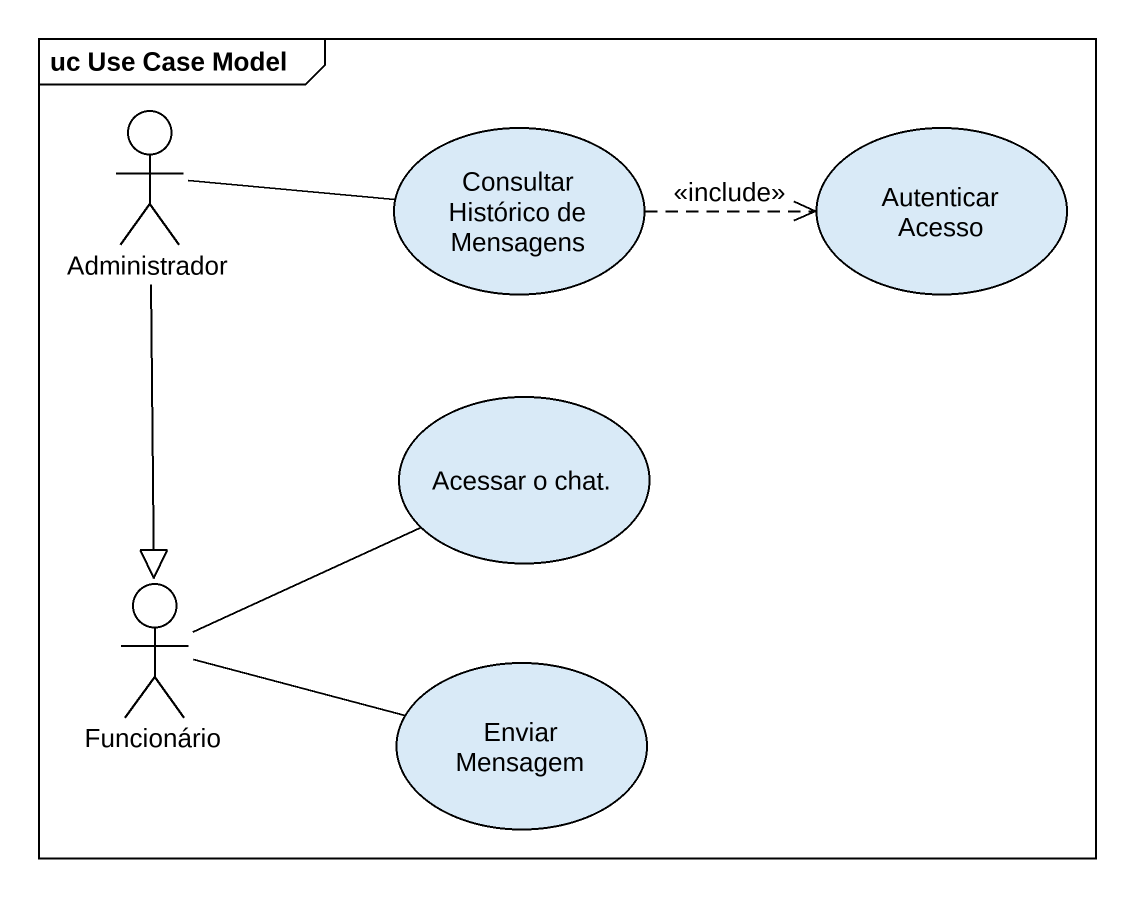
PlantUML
@startuml
mainframe uc Use Case Model
actor Administrador
usecase "Consultar Histórico de Mensagens" as Consultar_Histórico_de
usecase "Autenticar Acesso" as Autenticar_Acesso
usecase "Acessar o chat." as Acessar_o_chat
actor Funcionário
usecase "Enviar Mensagem" as Enviar_Mensagem
Administrador -right- Consultar_Histórico_de
Administrador --|> Funcionário
Consultar_Histórico_de .right.> Autenticar_Acesso : <<include>>
Funcionário -right- Acessar_o_chat
Funcionário -right- Enviar_Mensagem
@enduml
